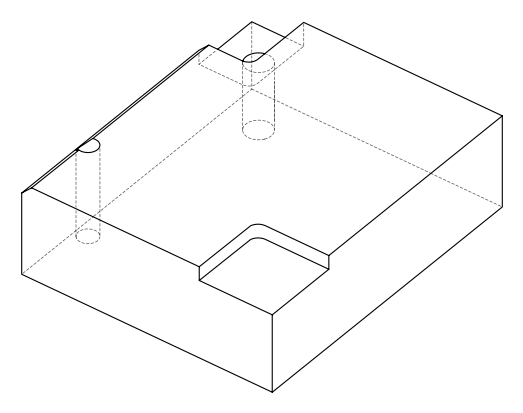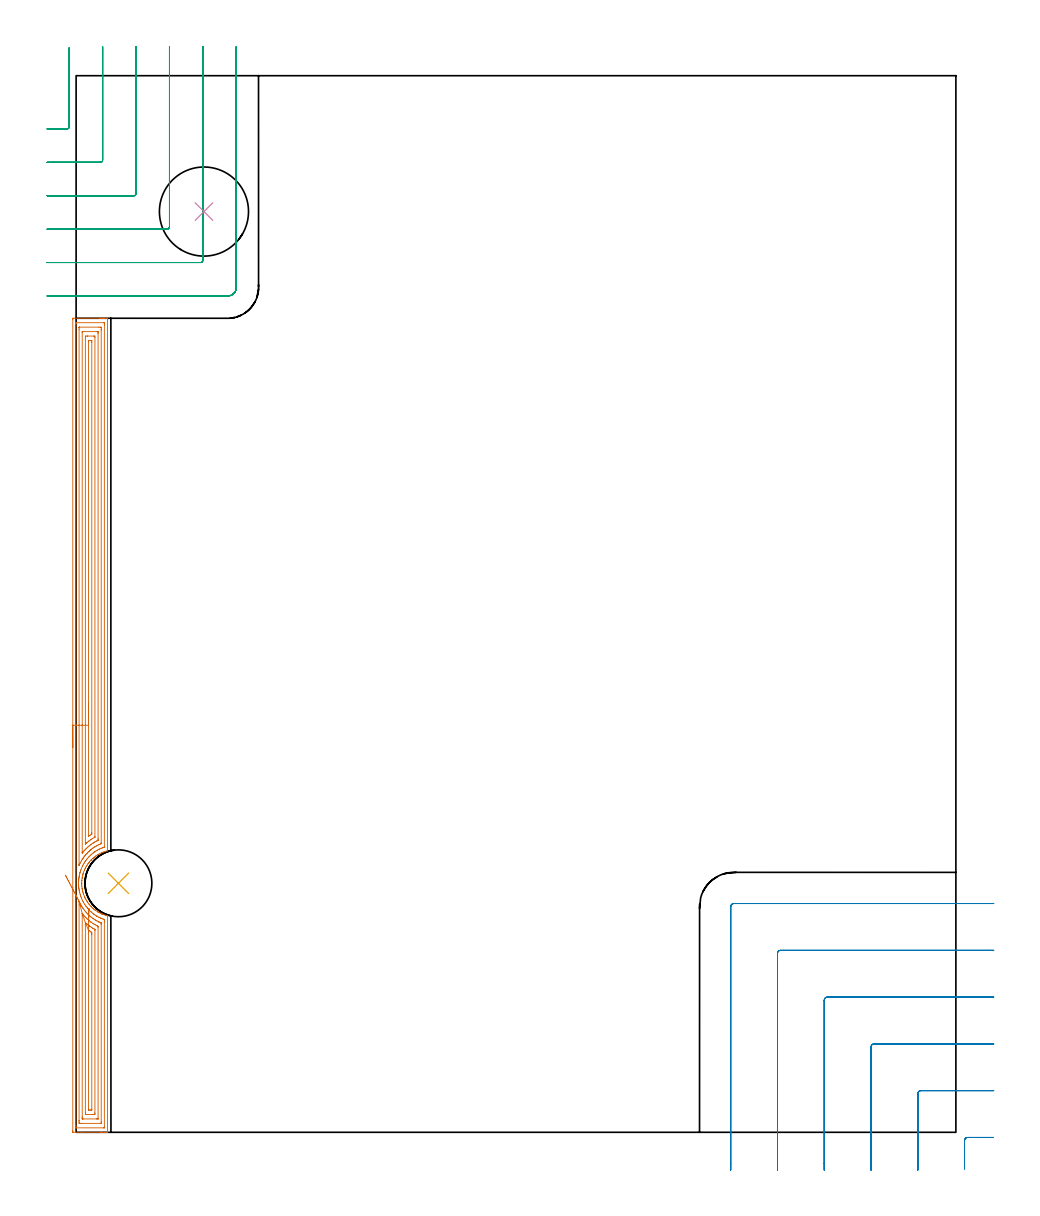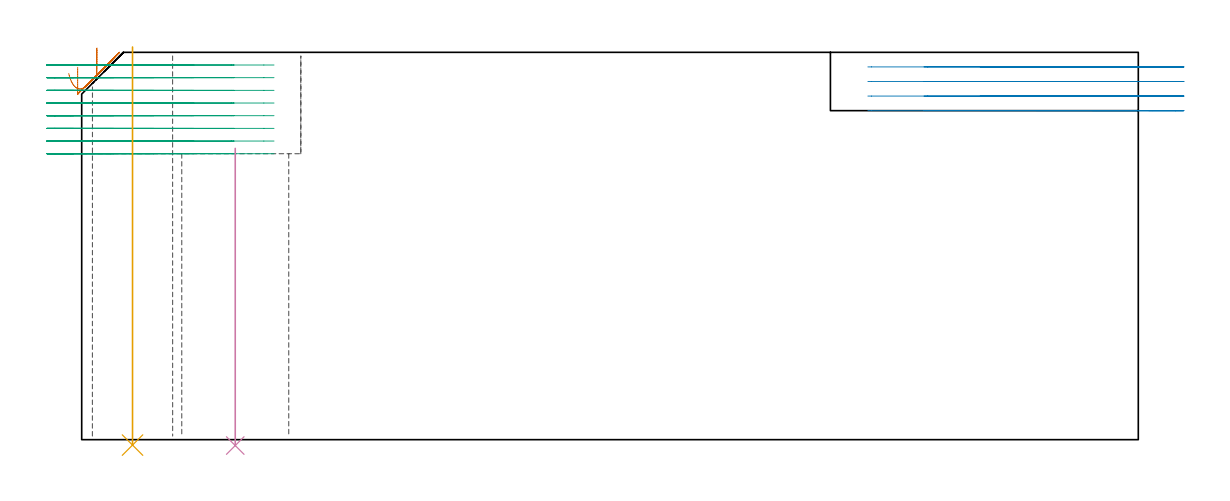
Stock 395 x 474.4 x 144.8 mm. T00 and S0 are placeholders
(PLAN: 5 operations, 4 tool changes, 38.3 min)
(1 AREA_MILL | FG_CHAMFER_SURFACE | UGT0205_001 | 17.33 min | 45338 mm3)
(2 MILL_CORNER_NOTCH_RECTANGULAR | CORNER_NOTCH_RECTANGULAR | UGT0201_006 | Follow Part, ap 7, ae 75% | 6.97 min | 291739 mm3)
(3 MILL_CORNER_NOTCH_RECTANGULAR_1 | CORNER_NOTCH_RECTANGULAR_1 | UGT0201_094 | Follow Part, ap 5, ae 75% | 12.93 min | 335562 mm3)
(4 INDEXABLE_INSERT_DRILL_THROUGH_HOLE_FROM_SOLID | STEP1HOLE | NXT0302_035 | 0.45 min | 134288 mm3)
(5 INDEXABLE_INSERT_DRILL_THROUGH_HOLE_FROM_SOLID_1 | STEP1HOLE_1 | NXT0302_031 | 0.6 min | 101072 mm3)
(TOOL UGT0205_001 | Chamfer Mill 20 x 3 x 45 deg. | D20 FL50 Z2)
(TOOL UGT0201_006 | End Mill 28 mm | D28 FL25 Z2)
(TOOL UGT0201_094 | End mill 20 mm | D20 FL38 Z4)
(TOOL NXT0302_035 | Index. Insert Drill 40mm [880-D4000L40-05] | D40 PA176 FL200 Z2)
(TOOL NXT0302_031 | Index. Insert Drill 30mm [880-D3000L32-05] | D30 PA176 FL150 Z2)
(OP 1 AREA_MILL)
G17 G21 G94 G90
T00 M6
G54
G17 G0 G90 X-1.5 Y172.75 S1061 M3
G43 Z154.8 H0
Z139.2
G94 G1 Y172.788 Z138.328 F250.
Y172.902 Z137.463
Y173.091 Z136.612
Y173.353 Z135.78
Y173.687 Z134.974
Y174.09 Z134.2
Y174.559 Z133.464
Y175.09 Z132.772
Y175.679 Z132.129
Y176.322 Z131.54
Y177.014 Z131.008
Y177.75 Z130.54
Y178.524 Z130.137
Y179.33 Z129.803
Y180.162 Z129.541
Y181.014 Z129.352
Y181.878 Z129.238
Y182.75 Z129.2
Y364.889
X-1.494 Y365.419 Z129.204
X-1.492 Y365.49 Z129.206
X-1.414 Y365.5 Z129.283
X10.514 Z141.209
X11.113 Z141.807
X11.666 Z142.362
X11.988 Z142.684
X12.541 Z143.237
X12.863 Z143.558
X13.834 Z144.533
X13.969 Y365.497 Z144.662
X14.098 Y365.49 Z144.789
X14.1 Y365.335 Z144.8
Y126.501
X14.095 Y126.418 Z144.791
X14.036 Y126.396 Z144.733
X13.934 Y126.365 Z144.632
X13.142 Y126.141 Z143.842
X12.253 Y125.841 Z142.95
X11.988 Y125.74 Z142.683
X11.799 Y125.668 Z142.498
X11.718 Y125.638 Z142.417
X11.5 Y125.54 Z142.198
X11.362 Y125.479 Z142.061
X10.471 Y125.041 Z141.17
X9.926 Y124.745 Z140.626
X9.878 Y124.715 Z140.577
X9.8 Y124.668 Z140.497
X9.737 Y124.63 Z140.436
X9.581 Y124.535 Z140.28
X9.134 Y124.243 Z139.831
X8.925 Y124.1 Z139.624
X8.691 Y123.938 Z139.39
X8.636 Y123.898 Z139.336
X8.574 Y123.853 Z139.273
X8.153 Y123.525 Z138.852
X8.05 Y123.44 Z138.746
X7.788 Y123.227 Z138.488
X7.613 Y123.073 Z138.309
X7.484 Y122.961 Z138.182
X6.91 Y122.415 Z137.609
X6.832 Y122.335 Z137.53
X6.738 Y122.237 Z137.433
X6.643 Y122.142 Z137.343
X6.571 Y122.068 Z137.27
X6.02 Y121.446 Z136.718
X5.862 Y121.255 Z136.559
X5.797 Y121.176 Z136.494
X5.459 Y120.733 Z136.158
X5.352 Y120.586 Z136.052
X5.132 Y120.283 Z135.832
X4.843 Y119.837 Z135.542
X4.569 Y119.391 Z135.269
X4.557 Y119.369 Z135.257
X4.302 Y118.912 Z134.999
X4.239 Y118.802 Z134.937
X4.084 Y118.499 Z134.781
X3.873 Y118.054 Z134.569
X3.676 Y117.606 Z134.376
X3.35 Y116.765 Z134.046
X3.333 Y116.714 Z134.028
X3.323 Y116.68 Z134.018
X3.266 Y116.501 Z133.965
X3.237 Y116.405 Z133.935
X3.186 Y116.234 Z133.881
X3.107 Y115.975 Z133.802
X3.06 Y115.822 Z133.755
X2.939 Y115.376 Z133.637
X2.84 Y114.929 Z133.536
X2.834 Y114.894 Z133.529
X2.724 Y114.286 Z133.42
X2.68 Y114.037 Z133.374
X2.573 Y113.144 Z133.267
X2.571 Y113.109 Z133.265
X2.518 Y112.252 Z133.21
X2.52 Y111.887 Z133.204
X2.519 Y111.64 Z133.206
X2.517 Y111.45 Z133.211
X2.518 Y111.36 Z133.21
X2.571 Y110.467 Z133.267
X2.678 Y109.575 Z133.372
X2.685 Y109.537 Z133.378
X2.769 Y109.068 Z133.466
X2.839 Y108.682 Z133.536
X2.986 Y108.074 Z133.685
X3.056 Y107.79 Z133.753
X3.186 Y107.343 Z133.881
X3.327 Y106.898 Z134.025
X3.341 Y106.859 Z134.038
X3.349 Y106.835 Z134.047
X3.675 Y106.005 Z134.373
X3.821 Y105.682 Z134.519
X3.895 Y105.519 Z134.591
X4.056 Y105.159 Z134.756
X4.077 Y105.113 Z134.777
X4.112 Y105.042 Z134.812
X4.156 Y104.954 Z134.855
X4.24 Y104.797 Z134.937
X4.568 Y104.221 Z135.265
X4.873 Y103.734 Z135.568
X5.125 Y103.328 Z135.824
X5.48 Y102.841 Z136.177
X5.571 Y102.722 Z136.267
X5.786 Y102.436 Z136.485
X5.901 Y102.292 Z136.6
X6.02 Y102.151 Z136.718
X6.562 Y101.543 Z137.258
X6.91 Y101.185 Z137.609
X7.471 Y100.651 Z138.169
X7.8 Y100.362 Z138.5
X7.863 Y100.311 Z138.562
X8.05 Y100.16 Z138.746
X8.177 Y100.055 Z138.875
X8.23 Y100.014 Z138.93
X8.321 Y99.943 Z139.02
X8.488 Y99.815 Z139.184
X8.559 Y99.759 Z139.257
X8.618 Y99.716 Z139.317
X8.691 Y99.664 Z139.39
X9.581 Y99.069 Z140.28
X9.652 Y99.024 Z140.352
X9.8 Y98.934 Z140.496
X9.908 Y98.866 Z140.606
X9.985 Y98.823 Z140.685
X10.042 Y98.792 Z140.742
X10.238 Y98.684 Z140.934
X10.472 Y98.555 Z141.17
X10.915 Y98.328 Z141.614
X11.362 Y98.118 Z142.061
X11.436 Y98.086 Z142.135
X11.55 Y98.036 Z142.246
X11.691 Y97.974 Z142.388
X11.797 Y97.93 Z142.496
X11.97 Y97.86 Z142.669
X12.253 Y97.754 Z142.951
X13.142 Y97.459 Z143.842
X13.821 Y97.267 Z144.52
X14.036 Y97.202 Z144.733
X14.095 Y97.182 Z144.791
X14.1 Y97.037 Z144.8
Y0.164
X14.098 Y0.01 Z144.789
X13.969 Y0.003 Z144.662
X13.833 Y0. Z144.533
X13.508 Z144.207
X12.863 Z143.558
X11.666 Z142.362
X11.113 Z141.807
X2.5 Z133.198
X-1.138 Z129.559
X-1.418 Y0.004 Z129.279
X-1.492 Y0.01 Z129.205
X-1.499 Y0.086 Z129.199
X-1.5 Y0.611 Z129.2
Y182.75
X-0.086 Z130.614
X-0.085 Y362.922 Z130.615
X-0.084 Y363.104 Z130.616
X-0.079 Y363.458 Z130.621
X-0.073 Y363.49 Z130.627
X-0.01 Y363.494 Z130.69
X0.094 Y363.498 Z130.794
X0.224 Y363.5 Z130.924
X12.475 Y363.499 Z143.175
X12.63 Y363.494 Z143.33
X12.659 Y363.49 Z143.359
X12.679 Y363.485 Z143.379
X12.68 Y363.45 Z143.38
X12.684 Y363.286 Z143.384
X12.685 Y363.104 Z143.385
X12.686 Y362.391 Z143.386
X12.685 Y128.287 Z143.385
X12.683 Y128.109 Z143.383
X12.68 Y128.066 Z143.38
X12.678 Y128.051 Z143.378
X12.652 Y128.039 Z143.352
X12.553 Y128.001 Z143.253
X11.988 Y127.8 Z142.688
X11.696 Y127.692 Z142.396
X11.113 Y127.462 Z141.813
X11.065 Y127.443 Z141.765
X10.956 Y127.394 Z141.656
X10.471 Y127.156 Z141.171
X10.238 Y127.039 Z140.938
X9.888 Y126.858 Z140.588
X9.363 Y126.576 Z140.063
X9.315 Y126.549 Z140.015
X9.235 Y126.501 Z139.935
X8.777 Y126.206 Z139.477
X8.488 Y126.016 Z139.188
X8.248 Y125.853 Z138.948
X7.901 Y125.608 Z138.601
X7.736 Y125.482 Z138.436
X7.613 Y125.384 Z138.313
X7.249 Y125.087 Z137.949
X6.801 Y124.715 Z137.501
X6.767 Y124.686 Z137.467
X6.316 Y124.252 Z137.016
X5.873 Y123.823 Z136.573
X5.866 Y123.816 Z136.566
X5.449 Y123.352 Z136.149
X5.072 Y122.93 Z135.772
X5.033 Y122.883 Z135.733
X4.987 Y122.827 Z135.687
X4.647 Y122.384 Z135.347
X4.386 Y122.037 Z135.086
X4.112 Y121.655 Z134.812
X3.911 Y121.35 Z134.611
X3.779 Y121.144 Z134.479
X3.572 Y120.803 Z134.272
X3.244 Y120.248 Z133.944
X3.237 Y120.235 Z133.937
X2.941 Y119.661 Z133.641
X2.795 Y119.358 Z133.495
X2.42 Y118.525 Z133.12
X2.396 Y118.466 Z133.096
X2.362 Y118.379 Z133.062
X2.143 Y117.796 Z132.843
X2.061 Y117.573 Z132.761
X1.921 Y117.13 Z132.621
X1.782 Y116.68 Z132.482
X1.744 Y116.549 Z132.444
X1.716 Y116.447 Z132.416
X1.536 Y115.738 Z132.236
X1.487 Y115.517 Z132.187
X1.391 Y114.992 Z132.091
X1.374 Y114.894 Z132.074
X1.315 Y114.537 Z132.015
X1.27 Y114.223 Z131.97
X1.242 Y114.001 Z131.942
X1.177 Y113.425 Z131.877
X1.155 Y113.109 Z131.855
X1.123 Y112.588 Z131.823
X1.107 Y112.216 Z131.807
X1.104 Y111.713 Z131.804
X1.107 Y111.323 Z131.807
X1.135 Y110.789 Z131.835
X1.159 Y110.43 Z131.859
X1.218 Y109.812 Z131.918
X1.25 Y109.537 Z131.95
X1.294 Y109.195 Z131.994
X1.362 Y108.772 Z132.062
X1.385 Y108.644 Z132.085
X1.487 Y108.098 Z132.187
X1.569 Y107.752 Z132.269
X1.58 Y107.704 Z132.28
X1.596 Y107.64 Z132.296
X1.803 Y106.859 Z132.503
X1.94 Y106.397 Z132.64
X2.082 Y105.966 Z132.782
X2.362 Y105.228 Z133.062
X2.423 Y105.073 Z133.123
X2.467 Y104.966 Z133.167
X2.828 Y104.18 Z133.528
X2.961 Y103.898 Z133.661
X3.237 Y103.37 Z133.937
X3.283 Y103.287 Z133.983
X3.345 Y103.177 Z134.045
X3.829 Y102.395 Z134.529
X4.112 Y101.945 Z134.812
X4.433 Y101.502 Z135.133
X4.987 Y100.774 Z135.687
X5.081 Y100.656 Z135.781
X5.121 Y100.609 Z135.821
X5.862 Y99.79 Z136.562
X5.886 Y99.765 Z136.586
X5.935 Y99.716 Z136.635
X6.738 Y98.951 Z137.438
X6.878 Y98.823 Z137.578
X7.613 Y98.22 Z138.313
X7.772 Y98.093 Z138.472
X7.989 Y97.93 Z138.689
X8.488 Y97.597 Z139.188
X9.335 Y97.037 Z140.035
X9.363 Y97.021 Z140.063
X9.4 Y96.999 Z140.1
X10.238 Y96.558 Z140.938
X11.087 Y96.145 Z141.787
X11.105 Y96.136 Z141.805
X11.133 Y96.124 Z141.833
X11.988 Y95.798 Z142.688
X12.506 Y95.616 Z143.206
X12.618 Y95.573 Z143.318
X12.656 Y95.556 Z143.356
X12.679 Y95.539 Z143.379
X12.681 Y95.507 Z143.381
X12.684 Y95.434 Z143.384
X12.685 Y95.252 Z143.385
X12.686 Y94.54 Z143.386
X12.685 Y2.578 Z143.385
X12.684 Y2.397 Z143.384
X12.679 Y2.042 Z143.379
X12.673 Y2.01 Z143.373
X12.609 Y2.006 Z143.309
X12.506 Y2.002 Z143.206
X12.376 Y2. Z143.076
X0.125 Y2.001 Z130.825
X-0.03 Y2.006 Z130.67
X-0.059 Y2.01 Z130.641
X-0.079 Y2.015 Z130.621
X-0.08 Y2.05 Z130.62
X-0.084 Y2.214 Z130.616
X-0.085 Y2.397 Z130.615
X-0.086 Y3.109 Z130.614
Y182.75
X1.328 Z132.028
X1.329 Y360.587 Z132.029
X1.332 Y361.318 Z132.032
X1.335 Y361.473 Z132.035
X1.337 Y361.49 Z132.037
X1.354 Y361.493 Z132.054
X1.398 Y361.497 Z132.098
X1.487 Y361.499 Z132.187
X10.238 Y361.5 Z140.938
X10.938 Y361.496 Z141.638
X11.113 Y361.49 Z141.813
X11.265 Y361.471 Z141.965
X11.268 Y361.318 Z141.968
X11.27 Y361.157 Z141.97
X11.271 Y360.425 Z141.971
X11.272 Y360.263 Z141.972
X11.271 Y129.911 Z141.971
X11.269 Y129.749 Z141.969
X11.265 Y129.642 Z141.965
X11.263 Y129.615 Z141.963
X11.255 Y129.609 Z141.955
X11.23 Y129.595 Z141.93
X11.113 Y129.544 Z141.813
X10.861 Y129.436 Z141.561
X10.278 Y129.18 Z140.978
X10.251 Y129.166 Z140.951
X10.238 Y129.16 Z140.938
X9.664 Y128.872 Z140.364
X9.363 Y128.715 Z140.063
X9.089 Y128.566 Z139.789
X8.595 Y128.287 Z139.295
X8.528 Y128.246 Z139.228
X8.488 Y128.22 Z139.188
X7.996 Y127.896 Z138.696
X7.613 Y127.64 Z138.313
X7.469 Y127.541 Z138.169
X7.264 Y127.394 Z137.964
X6.965 Y127.162 Z137.665
X6.738 Y126.981 Z137.438
X6.477 Y126.767 Z137.177
X6.159 Y126.501 Z136.859
X6. Y126.36 Z136.7
X5.862 Y126.234 Z136.562
X5.546 Y125.931 Z136.246
X5.212 Y125.608 Z135.912
X5.099 Y125.494 Z135.799
X4.987 Y125.377 Z135.687
X4.674 Y125.035 Z135.374
X4.386 Y124.715 Z135.086
X4.258 Y124.567 Z134.958
X4.112 Y124.394 Z134.812
X3.861 Y124.079 Z134.561
X3.66 Y123.823 Z134.36
X3.477 Y123.578 Z134.177
X3.237 Y123.251 Z133.937
X3.106 Y123.064 Z133.806
X3.015 Y122.93 Z133.715
X2.758 Y122.526 Z133.458
X2.452 Y122.037 Z133.152
X2.418 Y121.98 Z133.118
X2.362 Y121.881 Z133.062
X1.96 Y121.144 Z132.66
X1.794 Y120.831 Z132.494
X1.515 Y120.251 Z132.215
X1.506 Y120.232 Z132.206
X1.334 Y119.868 Z132.034
X1.332 Y119.896 Z132.032
X1.33 Y119.981 Z132.03
X1.329 Y120.089 Z132.029
X1.328 Y120.251 Z132.028
Y182.75
X2.743 Z133.443
Y359.144
X2.745 Y359.312 Z133.445
X2.748 Y359.446 Z133.448
X2.749 Y359.482 Z133.449
X2.764 Y359.49 Z133.464
X2.816 Y359.493 Z133.516
X3.237 Y359.5 Z133.937
X3.269 Z133.969
X9.394 Z140.094
X9.779 Y359.497 Z140.479
X9.827 Y359.494 Z140.527
X9.847 Y359.49 Z140.547
X9.851 Y359.48 Z140.551
X9.855 Y359.422 Z140.555
X9.856 Y359.365 Z140.556
X9.857 Y359.028 Z140.557
Y358.639
Y131.858
X9.856 Y131.355 Z140.556
X9.854 Y131.16 Z140.554
X9.851 Y131.113 Z140.551
X9.848 Y131.096 Z140.548
X9.818 Y131.079 Z140.518
X9.602 Y130.965 Z140.302
X9.441 Y130.885 Z140.141
X9.363 Y130.845 Z140.063
X8.862 Y130.584 Z139.562
X8.488 Y130.381 Z139.188
X8.293 Y130.271 Z138.993
X7.956 Y130.073 Z138.656
X7.744 Y129.938 Z138.444
X7.613 Y129.852 Z138.313
X7.215 Y129.585 Z137.915
X6.738 Y129.26 Z137.438
X6.691 Y129.228 Z137.391
X6.624 Y129.18 Z137.324
X6.195 Y128.841 Z136.895
X5.862 Y128.573 Z136.562
X5.517 Y128.287 Z136.217
X5.233 Y128.036 Z135.933
X4.987 Y127.808 Z135.687
X4.553 Y127.394 Z135.253
X4.331 Y127.171 Z135.031
X4.112 Y126.946 Z134.812
X3.9 Y126.718 Z134.6
X3.702 Y126.501 Z134.402
X3.482 Y126.251 Z134.182
X3.237 Y125.966 Z133.937
X3.077 Y125.772 Z133.777
X2.794 Y125.423 Z133.494
X2.761 Y125.387 Z133.461
X2.749 Y125.376 Z133.449
X2.748 Y125.39 Z133.448
X2.744 Y125.523 Z133.444
X2.743 Y125.608 Z133.443
Y125.842
Y182.75
X4.157 Z134.857
Y356.854
X4.161 Y357.277 Z134.861
X4.164 Y357.48 Z134.864
X4.363 Y357.491 Z135.063
X4.987 Y357.498 Z135.687
X5.229 Y357.5 Z135.929
X7.856 Y357.498 Z138.556
X8.334 Y357.49 Z139.034
X8.436 Y357.472 Z139.136
X8.443 Y356.854 Z139.143
X8.442 Y132.751 Z139.142
X8.438 Y132.54 Z139.138
X8.436 Y132.519 Z139.136
X8.415 Y132.503 Z139.115
X8.36 Y132.467 Z139.06
X7.501 Y131.972 Z138.201
X7.315 Y131.858 Z138.015
X6.962 Y131.629 Z137.662
X6.738 Y131.481 Z137.438
X6.435 Y131.275 Z137.135
X5.987 Y130.965 Z136.687
X5.915 Y130.911 Z136.615
X5.862 Y130.87 Z136.562
X5.423 Y130.521 Z136.123
X4.987 Y130.171 Z135.687
X4.934 Y130.127 Z135.634
X4.869 Y130.073 Z135.569
X4.625 Y129.861 Z135.325
X4.461 Y129.717 Z135.161
X4.193 Y129.479 Z134.893
X4.169 Y129.459 Z134.869
X4.164 Y129.511 Z134.864
X4.161 Y129.683 Z134.861
X4.157 Y130.027 Z134.857
Y182.75
X5.571 Z136.271
X5.572 Y355.068 Z136.272
X5.573 Y355.363 Z136.273
X5.576 Y355.463 Z136.276
X5.578 Y355.49 Z136.278
X5.598 Y355.493 Z136.298
X5.651 Y355.496 Z136.351
X5.862 Y355.499 Z136.562
X6.314 Y355.5 Z137.014
X6.738 Y355.499 Z137.438
X6.879 Y355.497 Z137.579
X6.991 Y355.492 Z137.691
X7.021 Y355.49 Z137.721
X7.023 Y355.449 Z137.723
X7.026 Y355.365 Z137.726
X7.028 Y355.068 Z137.728
X7.029 Y354.771 Z137.729
X7.028 Y134.537 Z137.728
X7.027 Y134.241 Z137.727
X7.022 Y133.943 Z137.722
X7.02 Y133.868 Z137.72
X6.991 Y133.847 Z137.691
X6.918 Y133.799 Z137.618
X6.673 Y133.644 Z137.373
X6.181 Y133.319 Z136.881
X5.62 Y132.943 Z136.32
X5.584 Y132.923 Z136.284
X5.578 Z136.278
X5.575 Y132.929 Z136.275
X5.572 Y132.951 Z136.272
X5.571 Y132.99 Z136.271
Y133.048
Y182.75
Y183.622 Z136.309
Y184.487 Z136.423
Y185.338 Z136.612
Y186.17 Z136.874
Y186.976 Z137.208
Y187.75 Z137.611
Y188.486 Z138.08
Y189.178 Z138.611
Y189.821 Z139.2
Y190.41 Z139.843
Y190.942 Z140.535
Y191.41 Z141.271
Y191.813 Z142.045
Y192.147 Z142.851
Y192.409 Z143.683
Y192.598 Z144.535
Y192.712 Z145.4
Y192.75 Z146.271
G0 Z154.8
X-4.842 Y115.493
Z136.885
G1 X-4.656 Y115.137 Z136.111
X-4.438 Y114.723 Z135.375
X-4.192 Y114.253 Z134.682
X-3.918 Y113.732 Z134.038
X-3.619 Y113.163 Z133.448
X-3.298 Y112.551 Z132.916
X-2.956 Y111.9 Z132.447
X-2.596 Y111.215 Z132.043
X-2.222 Y110.502 Z131.708
X-1.835 Y109.766 Z131.445
X-1.439 Y109.012 Z131.255
X-1.037 Y108.246 Z131.14
X-0.632 Y107.474 Z131.101
X-0.227 Y106.703 Z131.138
X0.175 Y105.937 Z131.251
X0.572 Y105.183 Z131.439
X0.958 Y104.446 Z131.7
X1.333 Y103.732 Z132.033
X1.359 Y103.683 Z132.059
X1.416 Y103.567 Z132.116
X1.487 Y103.416 Z132.187
X1.545 Y103.287 Z132.245
X1.596 Y103.176 Z132.296
X1.846 Y102.667 Z132.546
X1.989 Y102.395 Z132.689
X2.123 Y102.151 Z132.823
X2.362 Y101.732 Z133.062
X2.499 Y101.502 Z133.199
X2.722 Y101.135 Z133.422
X3.061 Y100.609 Z133.761
X3.237 Y100.358 Z133.937
X3.716 Y99.716 Z134.416
X4.112 Y99.205 Z134.812
X4.447 Y98.823 Z135.147
X4.987 Y98.229 Z135.687
X5.284 Y97.93 Z135.984
X5.862 Y97.375 Z136.562
X6.242 Y97.037 Z136.942
X6.738 Y96.629 Z137.438
X7.357 Y96.145 Z138.057
X7.613 Y95.968 Z138.313
X8.124 Y95.623 Z138.824
X8.488 Y95.388 Z139.188
X8.704 Y95.252 Z139.404
X9.363 Y94.889 Z140.063
X10.092 Y94.508 Z140.792
X10.238 Y94.438 Z140.938
X10.407 Y94.359 Z141.107
X11.191 Y94.025 Z141.891
X11.235 Y94.005 Z141.935
X11.257 Y93.993 Z141.957
X11.264 Y93.987 Z141.964
X11.266 Y93.951 Z141.966
X11.27 Y93.628 Z141.97
X11.271 Y93.466 Z141.971
X11.272 Y93.304 Z141.972
X11.271 Y4.913 Z141.971
X11.268 Y4.182 Z141.968
X11.265 Y4.027 Z141.965
X11.263 Y4.01 Z141.963
X11.246 Y4.007 Z141.946
X11.202 Y4.003 Z141.902
X11.113 Y4.001 Z141.813
X2.362 Y4. Z133.062
X1.662 Y4.004 Z132.362
X1.487 Y4.01 Z132.187
X1.335 Y4.029 Z132.035
X1.332 Y4.182 Z132.032
X1.33 Y4.343 Z132.03
X1.329 Y5.075 Z132.029
X1.328 Y5.237 Z132.028
X1.329 Y103.449 Z132.029
X1.33 Y103.611 Z132.03
X1.332 Y103.718 Z132.032
X1.333 Y103.732 Z132.033
X2.752 Y98.226 Z133.452
X2.778 Y98.196 Z133.478
X2.836 Y98.128 Z133.536
X2.995 Y97.93 Z133.695
X3.237 Y97.634 Z133.937
X3.765 Y97.037 Z134.465
X4.112 Y96.658 Z134.812
X4.625 Y96.145 Z135.325
X4.987 Y95.798 Z135.687
X5.598 Y95.252 Z136.298
X5.862 Y95.035 Z136.562
X6.709 Y94.359 Z137.409
X6.738 Y94.338 Z137.438
X6.8 Y94.296 Z137.5
X7.613 Y93.761 Z138.313
X8.067 Y93.466 Z138.767
X8.488 Y93.226 Z139.188
X9.008 Y92.935 Z139.708
X9.363 Y92.754 Z140.063
X9.719 Y92.573 Z140.419
X9.846 Y92.504 Z140.546
X9.85 Y92.446 Z140.55
X9.854 Y92.321 Z140.554
X9.857 Y92.069 Z140.557
Y6.357
X9.855 Y6.188 Z140.555
X9.852 Y6.054 Z140.552
X9.851 Y6.018 Z140.551
X9.836 Y6.01 Z140.536
X9.784 Y6.007 Z140.484
X9.363 Y6. Z140.063
X9.331 Z140.031
X3.206 Z133.906
X2.821 Y6.003 Z133.521
X2.773 Y6.006 Z133.473
X2.753 Y6.01 Z133.453
X2.749 Y6.02 Z133.449
X2.745 Y6.078 Z133.445
X2.744 Y6.135 Z133.444
X2.743 Y6.472 Z133.443
Y6.861
Y97.542
X2.744 Y97.93 Z133.444
X2.747 Y98.15 Z133.447
X2.749 Y98.219 Z133.449
X2.752 Y98.226 Z133.452
X4.166 Y94.146 Z134.866
X4.987 Y93.431 Z135.687
X5.166 Y93.284 Z135.866
X5.862 Y92.74 Z136.562
X6.081 Y92.573 Z136.781
X6.738 Y92.133 Z137.438
X7.422 Y91.68 Z138.122
X7.613 Y91.566 Z138.313
X7.878 Y91.409 Z138.578
X8.219 Y91.22 Z138.919
X8.308 Y91.17 Z139.008
X8.398 Y91.116 Z139.098
X8.437 Y91.091 Z139.137
X8.439 Y91.073 Z139.139
X8.441 Y91.026 Z139.141
X8.443 Y90.833 Z139.143
Y90.788
Y8.646
X8.439 Y8.223 Z139.139
X8.436 Y8.02 Z139.136
X8.237 Y8.009 Z138.937
X7.613 Y8.002 Z138.313
X7.371 Y8. Z138.071
X4.744 Y8.002 Z135.444
X4.266 Y8.01 Z134.966
X4.164 Y8.028 Z134.864
X4.157 Y8.646 Z134.857
Y93.466
X4.16 Y93.867 Z134.86
X4.163 Y94.067 Z134.863
X4.166 Y94.146 Z134.866
X5.578 Y90.673 Z136.278
X5.683 Y90.609 Z136.383
X5.862 Y90.495 Z136.562
X6.665 Y89.969 Z137.365
X6.778 Y89.895 Z137.478
X7.015 Y89.737 Z137.715
X7.022 Y89.596 Z137.722
X7.026 Y89.297 Z137.726
X7.028 Y89.002 Z137.728
X7.029 Y88.705 Z137.729
X7.028 Y10.432 Z137.728
X7.027 Y10.137 Z137.727
X7.024 Y10.037 Z137.724
X7.022 Y10.01 Z137.722
X7.002 Y10.007 Z137.702
X6.949 Y10.004 Z137.649
X6.738 Y10.001 Z137.438
X6.286 Y10. Z136.986
X5.862 Y10.001 Z136.562
X5.721 Y10.003 Z136.421
X5.609 Y10.008 Z136.309
X5.579 Y10.01 Z136.279
X5.577 Y10.051 Z136.277
X5.574 Y10.135 Z136.274
X5.572 Y10.432 Z136.272
X5.571 Y10.729 Z136.271
Y89.895
X5.572 Y90.191 Z136.272
X5.575 Y90.489 Z136.275
X5.578 Y90.673 Z136.278
X5.591 Y91.543 Z136.329
X5.604 Y92.406 Z136.456
X5.616 Y93.255 Z136.657
X5.629 Y94.083 Z136.932
X5.641 Y94.884 Z137.278
X5.652 Y95.652 Z137.692
X5.663 Y96.38 Z138.171
X5.673 Y97.064 Z138.713
X5.682 Y97.699 Z139.312
X5.691 Y98.278 Z139.963
X5.699 Y98.799 Z140.663
X5.705 Y99.257 Z141.406
X5.711 Y99.648 Z142.186
X5.716 Y99.97 Z142.997
X5.72 Y100.22 Z143.832
X5.722 Y100.396 Z144.687
X5.724 Y100.497 Z145.553
Y100.522 Z146.425
G0 Z154.8
M5
M2
(OP 2 MILL_CORNER_NOTCH_RECTANGULAR)
G17 G21 G94 G90
T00 M6
G54
G17 G0 G90 X411.81 Y-2.3 S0 M3
G43 Z154.8 H0
Z139.35
G94 G1 X408.81 F250.
X400.292 F500.
G3 X398.9 Y-3.692 R1.4
G1 Y-13.446
Y-16.446 F250.
G0 Z154.8
X412. Y18.7
Z139.35
G1 X409.
X379.292 F500.
G3 X377.9 Y17.308 R1.4
G1 Y-14.
Y-17. F250.
G0 Z154.8
X412. Y39.7
Z139.35
G1 X409.
X358.293 F500.
G3 X356.9 Y38.307 R1.4
G1 Y-14.
Y-17. F250.
G0 Z154.8
X412. Y60.7
Z139.35
G1 X409.
X337.293 F500.
G3 X335.9 Y59.307 R1.4
G1 Y-14.
Y-17. F250.
G0 Z154.8
X412. Y81.7
Z139.35
G1 X409.
X316.294 F500.
G3 X314.9 Y80.306 R1.4
G1 Y-14.
Y-17. F250.
G0 Z154.8
X412. Y102.7
Z139.35
G1 X409.
X295.294 F500.
G3 X293.9 Y101.306 R1.4
G1 Y-14.
Y-17. F250.
G0 Z154.8
X411.81 Y-2.3
Z133.9
G1 X408.81
X400.292 F500.
G3 X398.9 Y-3.692 R1.4
G1 Y-13.446
Y-16.446 F250.
G0 Z154.8
X412. Y18.7
Z133.9
G1 X409.
X379.292 F500.
G3 X377.9 Y17.308 R1.4
G1 Y-14.
Y-17. F250.
G0 Z154.8
X412. Y39.7
Z133.9
G1 X409.
X358.293 F500.
G3 X356.9 Y38.307 R1.4
G1 Y-14.
Y-17. F250.
G0 Z154.8
X412. Y60.7
Z133.9
G1 X409.
X337.293 F500.
G3 X335.9 Y59.307 R1.4
G1 Y-14.
Y-17. F250.
G0 Z154.8
X412. Y81.7
Z133.9
G1 X409.
X316.294 F500.
G3 X314.9 Y80.306 R1.4
G1 Y-14.
Y-17. F250.
G0 Z154.8
X412. Y102.7
Z133.9
G1 X409.
X295.294 F500.
G3 X293.9 Y101.306 R1.4
G1 Y-14.
Y-17. F250.
G0 Z154.8
X411.81 Y-2.3
Z128.45
G1 X408.81
X400.292 F500.
G3 X398.9 Y-3.692 R1.4
G1 Y-13.446
Y-16.446 F250.
G0 Z154.8
X412. Y18.7
Z128.45
G1 X409.
X379.292 F500.
G3 X377.9 Y17.308 R1.4
G1 Y-14.
Y-17. F250.
G0 Z154.8
X412. Y39.7
Z128.45
G1 X409.
X358.293 F500.
G3 X356.9 Y38.307 R1.4
G1 Y-14.
Y-17. F250.
G0 Z154.8
X412. Y60.7
Z128.45
G1 X409.
X337.293 F500.
G3 X335.9 Y59.307 R1.4
G1 Y-14.
Y-17. F250.
G0 Z154.8
X412. Y81.7
Z128.45
G1 X409.
X316.294 F500.
G3 X314.9 Y80.306 R1.4
G1 Y-14.
Y-17. F250.
G0 Z154.8
X412. Y102.7
Z128.45
G1 X409.
X295.294 F500.
G3 X293.9 Y101.306 R1.4
G1 Y-14.
Y-17. F250.
G0 Z154.8
X411.81 Y-2.3
Z123.
G1 X408.81
X400.292 F500.
G3 X398.9 Y-3.692 R1.4
G1 Y-13.446
Y-16.446 F250.
G0 Z154.8
X412. Y18.7
Z123.
G1 X409.
X379.292 F500.
G3 X377.9 Y17.308 R1.4
G1 Y-14.
Y-17. F250.
G0 Z154.8
X412. Y39.7
Z123.
G1 X409.
X358.293 F500.
G3 X356.9 Y38.307 R1.4
G1 Y-14.
Y-17. F250.
G0 Z154.8
X412. Y60.7
Z123.
G1 X409.
X337.293 F500.
G3 X335.9 Y59.307 R1.4
G1 Y-14.
Y-17. F250.
G0 Z154.8
X412. Y81.7
Z123.
G1 X409.
X316.294 F500.
G3 X314.9 Y80.306 R1.4
G1 Y-14.
Y-17. F250.
G0 Z154.8
X412. Y102.7
Z123.
G1 X409.
X295.294 F500.
G3 X293.9 Y101.306 R1.4
G1 Y-14.
Y-17. F250.
G0 Z154.8
M5
M2
(OP 3 MILL_CORNER_NOTCH_RECTANGULAR_1)
G17 G21 G94 G90
T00 M6
G54
G17 G0 G90 X-13. Y450.5 S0 M3
G43 Z154.8 H0
Z140.062
G94 G1 X-10. F250.
X-4.093 F500.
G3 X-3.1 Y451.493 R1.
G1 Y483.907
Y486.907 F250.
G0 Z154.8
X-13. Y435.5
Z140.062
G1 X-10.
X10.906 F500.
G3 X11.9 Y436.494 R1.
G1 Y484.4
Y487.4 F250.
G0 Z154.8
X-13. Y420.5
Z140.062
G1 X-10.
X25.906 F500.
G3 X26.9 Y421.494 R1.
G1 Y484.4
Y487.4 F250.
G0 Z154.8
X-13. Y405.5
Z140.062
G1 X-10.
X40.905 F500.
G3 X41.9 Y406.495 R1.
G1 Y484.4
Y487.4 F250.
G0 Z154.8
X-13. Y390.5
Z140.062
G1 X-10.
X55.905 F500.
G3 X56.9 Y391.495 R1.
G1 Y484.4
Y487.4 F250.
G0 Z154.8
X-13. Y375.5
Z140.062
G1 X-10.
X68.1 F500.
G3 X71.9 Y379.3 R3.8
G1 Y484.4
Y487.4 F250.
G0 Z154.8
X-13. Y450.5
Z135.325
G1 X-10.
X-4.093 F500.
G3 X-3.1 Y451.493 R1.
G1 Y483.907
Y486.907 F250.
G0 Z154.8
X-13. Y435.5
Z135.325
G1 X-10.
X10.906 F500.
G3 X11.9 Y436.494 R1.
G1 Y484.4
Y487.4 F250.
G0 Z154.8
X-13. Y420.5
Z135.325
G1 X-10.
X25.906 F500.
G3 X26.9 Y421.494 R1.
G1 Y484.4
Y487.4 F250.
G0 Z154.8
X-13. Y405.5
Z135.325
G1 X-10.
X40.905 F500.
G3 X41.9 Y406.495 R1.
G1 Y484.4
Y487.4 F250.
G0 Z154.8
X-13. Y390.5
Z135.325
G1 X-10.
X55.905 F500.
G3 X56.9 Y391.495 R1.
G1 Y484.4
Y487.4 F250.
G0 Z154.8
X-13. Y375.5
Z135.325
G1 X-10.
X68.1 F500.
G3 X71.9 Y379.3 R3.8
G1 Y484.4
Y487.4 F250.
G0 Z154.8
X-13. Y450.5
Z130.587
G1 X-10.
X-4.093 F500.
G3 X-3.1 Y451.493 R1.
G1 Y483.907
Y486.907 F250.
G0 Z154.8
X-13. Y435.5
Z130.587
G1 X-10.
X10.906 F500.
G3 X11.9 Y436.494 R1.
G1 Y484.4
Y487.4 F250.
G0 Z154.8
X-13. Y420.5
Z130.587
G1 X-10.
X25.906 F500.
G3 X26.9 Y421.494 R1.
G1 Y484.4
Y487.4 F250.
G0 Z154.8
X-13. Y405.5
Z130.587
G1 X-10.
X40.905 F500.
G3 X41.9 Y406.495 R1.
G1 Y484.4
Y487.4 F250.
G0 Z154.8
X-13. Y390.5
Z130.587
G1 X-10.
X55.905 F500.
G3 X56.9 Y391.495 R1.
G1 Y484.4
Y487.4 F250.
G0 Z154.8
X-13. Y375.5
Z130.587
G1 X-10.
X68.1 F500.
G3 X71.9 Y379.3 R3.8
G1 Y484.4
Y487.4 F250.
G0 Z154.8
X-13. Y450.5
Z125.85
G1 X-10.
X-4.093 F500.
G3 X-3.1 Y451.493 R1.
G1 Y483.907
Y486.907 F250.
G0 Z154.8
X-13. Y435.5
Z125.85
G1 X-10.
X10.906 F500.
G3 X11.9 Y436.494 R1.
G1 Y484.4
Y487.4 F250.
G0 Z154.8
X-13. Y420.5
Z125.85
G1 X-10.
X25.906 F500.
G3 X26.9 Y421.494 R1.
G1 Y484.4
Y487.4 F250.
G0 Z154.8
X-13. Y405.5
Z125.85
G1 X-10.
X40.905 F500.
G3 X41.9 Y406.495 R1.
G1 Y484.4
Y487.4 F250.
G0 Z154.8
X-13. Y390.5
Z125.85
G1 X-10.
X55.905 F500.
G3 X56.9 Y391.495 R1.
G1 Y484.4
Y487.4 F250.
G0 Z154.8
X-13. Y375.5
Z125.85
G1 X-10.
X68.1 F500.
G3 X71.9 Y379.3 R3.8
G1 Y484.4
Y487.4 F250.
G0 Z154.8
X-13. Y450.5
Z121.112
G1 X-10.
X-4.093 F500.
G3 X-3.1 Y451.493 R1.
G1 Y483.907
Y486.907 F250.
G0 Z154.8
X-13. Y435.5
Z121.112
G1 X-10.
X10.906 F500.
G3 X11.9 Y436.494 R1.
G1 Y484.4
Y487.4 F250.
G0 Z154.8
X-13. Y420.5
Z121.112
G1 X-10.
X25.906 F500.
G3 X26.9 Y421.494 R1.
G1 Y484.4
Y487.4 F250.
G0 Z154.8
X-13. Y405.5
Z121.112
G1 X-10.
X40.905 F500.
G3 X41.9 Y406.495 R1.
G1 Y484.4
Y487.4 F250.
G0 Z154.8
X-13. Y390.5
Z121.112
G1 X-10.
X55.905 F500.
G3 X56.9 Y391.495 R1.
G1 Y484.4
Y487.4 F250.
G0 Z154.8
X-13. Y375.5
Z121.112
G1 X-10.
X68.1 F500.
G3 X71.9 Y379.3 R3.8
G1 Y484.4
Y487.4 F250.
G0 Z154.8
X-13. Y450.5
Z116.375
G1 X-10.
X-4.093 F500.
G3 X-3.1 Y451.493 R1.
G1 Y483.907
Y486.907 F250.
G0 Z154.8
X-13. Y435.5
Z116.375
G1 X-10.
X10.906 F500.
G3 X11.9 Y436.494 R1.
G1 Y484.4
Y487.4 F250.
G0 Z154.8
X-13. Y420.5
Z116.375
G1 X-10.
X25.906 F500.
G3 X26.9 Y421.494 R1.
G1 Y484.4
Y487.4 F250.
G0 Z154.8
X-13. Y405.5
Z116.375
G1 X-10.
X40.905 F500.
G3 X41.9 Y406.495 R1.
G1 Y484.4
Y487.4 F250.
G0 Z154.8
X-13. Y390.5
Z116.375
G1 X-10.
X55.905 F500.
G3 X56.9 Y391.495 R1.
G1 Y484.4
Y487.4 F250.
G0 Z154.8
X-13. Y375.5
Z116.375
G1 X-10.
X68.1 F500.
G3 X71.9 Y379.3 R3.8
G1 Y484.4
Y487.4 F250.
G0 Z154.8
X-13. Y450.5
Z111.637
G1 X-10.
X-4.093 F500.
G3 X-3.1 Y451.493 R1.
G1 Y483.907
Y486.907 F250.
G0 Z154.8
X-13. Y435.5
Z111.637
G1 X-10.
X10.906 F500.
G3 X11.9 Y436.494 R1.
G1 Y484.4
Y487.4 F250.
G0 Z154.8
X-13. Y420.5
Z111.637
G1 X-10.
X25.906 F500.
G3 X26.9 Y421.494 R1.
G1 Y484.4
Y487.4 F250.
G0 Z154.8
X-13. Y405.5
Z111.637
G1 X-10.
X40.905 F500.
G3 X41.9 Y406.495 R1.
G1 Y484.4
Y487.4 F250.
G0 Z154.8
X-13. Y390.5
Z111.637
G1 X-10.
X55.905 F500.
G3 X56.9 Y391.495 R1.
G1 Y484.4
Y487.4 F250.
G0 Z154.8
X-13. Y375.5
Z111.637
G1 X-10.
X68.1 F500.
G3 X71.9 Y379.3 R3.8
G1 Y484.4
Y487.4 F250.
G0 Z154.8
X-13. Y450.5
Z106.9
G1 X-10.
X-4.093 F500.
G3 X-3.1 Y451.493 R1.
G1 Y483.907
Y486.907 F250.
G0 Z154.8
X-13. Y435.5
Z106.9
G1 X-10.
X10.906 F500.
G3 X11.9 Y436.494 R1.
G1 Y484.4
Y487.4 F250.
G0 Z154.8
X-13. Y420.5
Z106.9
G1 X-10.
X25.906 F500.
G3 X26.9 Y421.494 R1.
G1 Y484.4
Y487.4 F250.
G0 Z154.8
X-13. Y405.5
Z106.9
G1 X-10.
X40.905 F500.
G3 X41.9 Y406.495 R1.
G1 Y484.4
Y487.4 F250.
G0 Z154.8
X-13. Y390.5
Z106.9
G1 X-10.
X55.905 F500.
G3 X56.9 Y391.495 R1.
G1 Y484.4
Y487.4 F250.
G0 Z154.8
X-13. Y375.5
Z106.9
G1 X-10.
X68.1 F500.
G3 X71.9 Y379.3 R3.8
G1 Y484.4
Y487.4 F250.
G0 Z154.8
M5
M2
(OP 4 INDEXABLE_INSERT_DRILL_THROUGH_HOLE_FROM_SOLID)
G17 G21 G94 G90
T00 M6
G54
G17 G0 G90 X57.4 Y413.4 S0 M3
G43 Z154.8 H1
G94 G81 G98 Z-2.198 F250. R108.9
G80
M5
M2
(OP 5 INDEXABLE_INSERT_DRILL_THROUGH_HOLE_FROM_SOLID_1)
G17 G21 G94 G90
T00 M6
G54
G17 G0 G90 X19. Y111.8 S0 M3
G43 Z154.8 H1
G94 G81 G98 Z-2.024 F250. R146.8
G80
M5
M2
